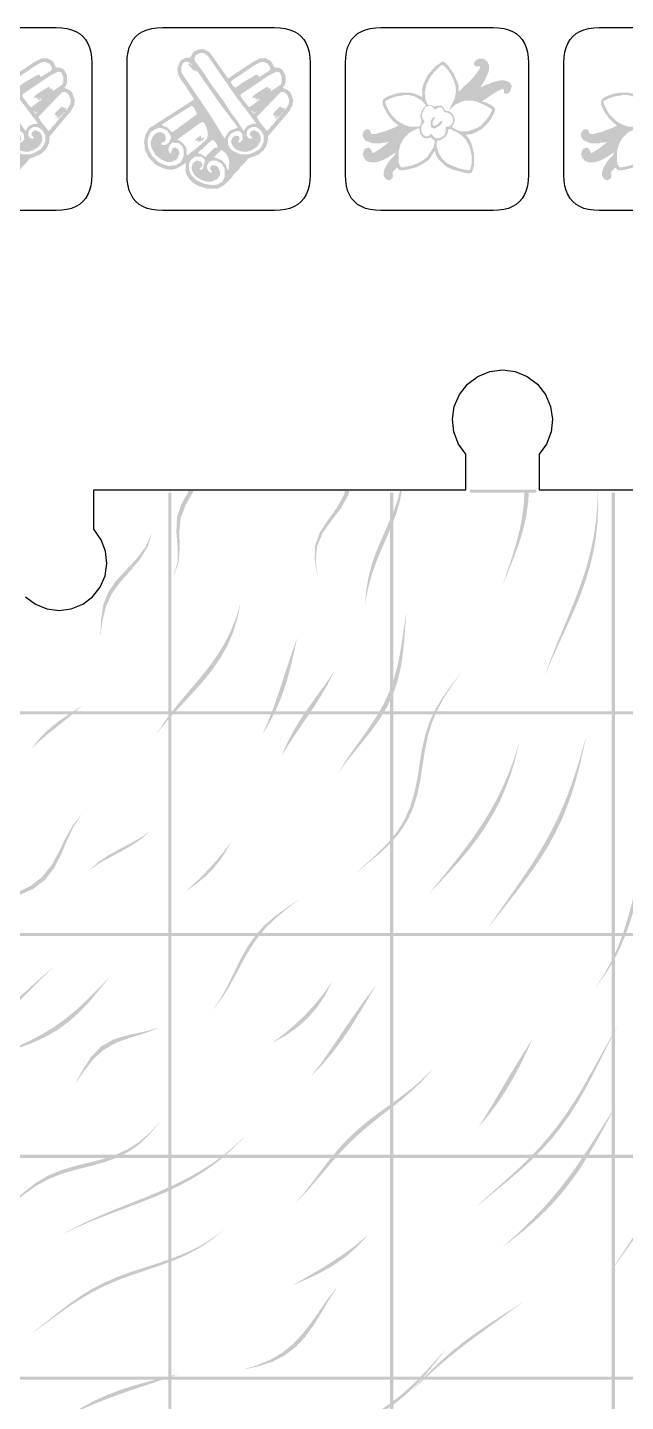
# Model space of a CAD drawing. Header units: millimetres. Extents: x 5 to 723, y 130 to 425.
# Drawn here: x 575.4 to 638.4, y 280.5 to 425.1 of the extents above; entities that cross this region are included whole.
import ezdxf

# ---------------------------------------------------------------- set-up
doc = ezdxf.new("R2010")
doc.units = ezdxf.units.MM
doc.layers.add('CUT', color=1, linetype='Continuous')
doc.layers.add('RASTER', color=7, linetype='Continuous')

msp = doc.modelspace()

# ---------------------------------------------------------------- hatches: boundary and pattern name
at = {"layer": 'RASTER'}
h = msp.add_hatch(color=7, dxfattribs=at)
h.paths.add_polyline_path([(570.388, 422.834), (570.937, 422.859), (571.536, 422.555), (573.504, 419.767), (576.08, 421.489), (576.843, 421.874), (577.499, 421.874), (577.933, 421.653), (578.097, 421.489), (578.376, 420.948), (578.893, 420.89), (579.246, 420.669), (579.549, 420.07), (579.549, 419.332), (579.41, 418.979), (579.246, 418.782), (579.82, 418.536), (580.066, 418.29), (580.369, 417.527), (580.287, 416.953), (579.902, 416.273), (577.72, 413.697), (577.663, 413.099), (577.499, 412.606), (577.277, 412.254), (576.703, 411.762), (575.588, 411.319), (575.227, 410.859), (574.767, 410.417), (574.653, 410.203), (574.029, 409.596), (573.915, 409.383), (573.012, 408.481), (572.414, 408.178), (571.265, 408.178), (570.445, 408.424), (569.764, 408.809), (569.436, 409.137), (569.133, 409.654), (569.051, 409.9), (569.026, 410.859), (568.149, 410.31), (567.575, 410.146), (566.918, 410.228), (565.992, 410.613), (565.746, 410.777), (565.089, 411.516), (564.704, 412.36), (564.704, 412.77), (564.622, 412.935), (564.786, 413.837), (565.171, 414.517), (569.928, 417.552), (568.993, 419.028), (568.534, 419.635), (568.231, 420.234), (568.149, 420.808), (568.419, 421.522), (568.616, 421.735), (569.051, 421.956), (569.518, 421.981), (569.846, 422.555)])
h.paths.add_polyline_path([(570.527, 422.448), (570.093, 422.227), (569.953, 421.956), (570.011, 421.604), (570.716, 420.669), (571.897, 418.897), (573.094, 417.306), (573.783, 416.191), (574.489, 415.256), (575.096, 414.304), (575.178, 414.271), (575.506, 414.763), (576.022, 414.985), (576.49, 415.01), (574.357, 417.831), (571.372, 422.145), (570.937, 422.448)], flags=0)
h.paths.add_polyline_path([(569.051, 421.546), (568.78, 421.407), (568.559, 420.972), (568.559, 420.48), (568.698, 420.209), (571.618, 415.912), (573.127, 413.451), (573.455, 414.025), (573.701, 414.271), (574.521, 414.599), (574.489, 414.681), (572.717, 417.011), (570.257, 420.537), (570.142, 420.505), (570.142, 420.62), (569.978, 420.423), (570.093, 420.702), (569.928, 420.587), (569.846, 420.62), (569.354, 421.194), (569.297, 421.3), (569.379, 421.382), (569.732, 421.161), (569.732, 421.243), (569.215, 421.546)], flags=0)
h.paths.add_polyline_path([(577.171, 421.546), (576.843, 421.464), (576.162, 421.079), (573.865, 419.52), (573.808, 419.332), (574.029, 418.979), (574.275, 418.782), (574.932, 419.274), (576.326, 420.095), (576.432, 420.152), (576.572, 420.095), (576.654, 420.209), (576.761, 419.906), (577.769, 420.537), (577.966, 420.751), (577.851, 421.079), (577.687, 421.325)], flags=0)
h.paths.add_polyline_path([(578.565, 420.48), (577.802, 420.095), (574.817, 418.077), (574.85, 417.831), (575.67, 416.765), (575.801, 416.765), (576.785, 417.503), (576.843, 417.609), (576.785, 417.667), (576.457, 417.388), (576.572, 417.667), (576.375, 417.552), (576.408, 417.749), (576.047, 417.716), (576.162, 417.962), (576.49, 418.208), (577.605, 418.897), (577.687, 418.864), (577.745, 418.676), (578.048, 418.733), (577.991, 418.512), (578.048, 418.454), (579.032, 419.11), (579.139, 419.332), (579.139, 419.988), (578.918, 420.423)], flags=0)
h.paths.add_polyline_path([(579.057, 418.348), (576.514, 415.723), (576.818, 415.206), (577.581, 414.247), (577.851, 414.468), (577.966, 414.681), (578.343, 415.042), (578.458, 415.256), (579.303, 416.215), (579.246, 416.273), (579.164, 416.109), (578.622, 415.584), (578.425, 415.584), (578.622, 415.863), (578.343, 415.748), (578.376, 415.945), (578.179, 415.912), (578.343, 416.191), (579, 416.847), (579.082, 416.65), (579.164, 416.765), (579.246, 416.65), (579.524, 416.683), (579.385, 416.461), (579.492, 416.437), (579.877, 417.035), (579.959, 417.445), (579.738, 418.044), (579.385, 418.348)], flags=0)
h.paths.add_polyline_path([(569.625, 416.871), (567.55, 415.584), (566.566, 414.928), (566.533, 414.846), (567.107, 414.599), (567.55, 414.14), (567.681, 414.14), (570.142, 415.945), (570.199, 416.133), (569.978, 416.568), (569.814, 416.814)], flags=0)
h.paths.add_polyline_path([(576.104, 416.379), (576.022, 416.297), (576.08, 416.191), (576.268, 416.051), (576.572, 416.322), (576.293, 416.158), (576.129, 416.24)], flags=0)
h.paths.add_polyline_path([(570.831, 415.206), (570.585, 415.092), (568.149, 413.345), (568.665, 413.041), (568.993, 412.631), (569.133, 412.278), (569.158, 411.647), (570.47, 412.664), (571.323, 413.451), (571.347, 414.083), (571.265, 414.493), (571.044, 415.01)], flags=0)
h.paths.add_polyline_path([(576.022, 414.657), (575.752, 414.517), (575.506, 414.271), (575.448, 413.755), (575.67, 413.484), (576.022, 413.427), (576.047, 413.533), (575.776, 413.837), (575.834, 414.107), (576.186, 414.329), (576.703, 414.107), (576.925, 413.673), (576.925, 413.263), (576.785, 412.91), (576.539, 412.582), (575.94, 412.196), (575.366, 412.032), (574.792, 412.114), (574.275, 412.336), (574.029, 412.582), (573.808, 413.099), (573.947, 413.533), (574.218, 413.755), (574.653, 413.697), (574.71, 413.345), (574.546, 413.099), (574.628, 413.017), (574.817, 413.074), (575.038, 413.345), (574.981, 413.943), (574.735, 414.189), (574.382, 414.247), (573.783, 413.943), (573.48, 413.427), (573.48, 412.852), (573.701, 412.418), (573.947, 412.172), (574.792, 411.786), (575.612, 411.786), (575.94, 411.868), (576.703, 412.254), (576.949, 412.5), (577.253, 413.099), (577.253, 413.755), (577.031, 414.189), (576.703, 414.517), (576.432, 414.657)], flags=0)
h.paths.add_polyline_path([(566.262, 414.575), (565.828, 414.435), (565.336, 414.107), (565.032, 413.345), (565.032, 412.688), (565.114, 412.36), (565.5, 411.598), (566.074, 411.024), (566.672, 410.72), (567.247, 410.556), (567.985, 410.638), (568.501, 410.941), (568.805, 411.54), (568.805, 412.278), (568.665, 412.631), (568.337, 412.959), (567.657, 413.017), (567.386, 412.795), (567.247, 412.524), (567.247, 412.114), (567.353, 411.893), (567.468, 411.893), (567.632, 412.385), (567.903, 412.524), (568.255, 412.303), (568.37, 411.926), (568.173, 411.352), (568.009, 411.188), (567.493, 410.966), (567.082, 410.966), (566.402, 411.27), (565.828, 411.762), (565.524, 412.278), (565.36, 412.77), (565.36, 413.099), (565.582, 413.697), (565.828, 413.943), (566.098, 414.083), (566.508, 414.083), (566.779, 413.943), (566.918, 413.673), (566.918, 413.345), (566.812, 413.123), (566.451, 412.992), (566.484, 412.828), (566.59, 412.77), (566.918, 412.77), (567.222, 412.959), (567.493, 413.509), (567.435, 413.779), (567.107, 414.271), (566.672, 414.493)], flags=0)
h.paths.add_polyline_path([(570.552, 413.73), (570.667, 413.73), (570.634, 413.615), (570.798, 413.451), (570.88, 413.566), (570.995, 413.566), (570.831, 413.205), (570.691, 413.263), (570.503, 413.123), (570.306, 413.123), (570.339, 413.32), (570.175, 413.205), (569.978, 413.205), (570.175, 413.451)], flags=0)
h.paths.add_polyline_path([(571.897, 413.32), (571.323, 412.877), (570.798, 412.336), (570.585, 412.221), (570.306, 411.893), (570.691, 411.786), (571.159, 411.483), (571.241, 411.647), (572.061, 412.467), (572.307, 412.5), (572.389, 412.385), (572.332, 412.77), (572.192, 413.041)], flags=0)
h.paths.add_polyline_path([(572.799, 412.254), (572.028, 411.483), (572.848, 411.155), (573.258, 410.663), (573.398, 410.228), (573.537, 410.089), (573.644, 411.048), (573.48, 411.54), (573.258, 411.893)], flags=0)
h.paths.add_polyline_path([(570.035, 411.54), (569.6, 411.237), (569.379, 410.802), (569.379, 410.146), (569.6, 409.629), (570.175, 409.055), (571.019, 408.67), (571.864, 408.53), (572.332, 408.588), (572.766, 408.809), (572.93, 408.973), (573.152, 409.408), (573.152, 410.228), (572.93, 410.663), (572.684, 410.909), (572.25, 411.13), (571.839, 411.13), (571.454, 410.941), (571.265, 410.556), (571.265, 410.31), (571.487, 409.957), (571.733, 409.842), (571.815, 409.957), (571.593, 410.228), (571.651, 410.499), (571.839, 410.638), (572.274, 410.581), (572.438, 410.417), (572.66, 409.9), (572.66, 409.654), (572.389, 409.186), (571.757, 408.916), (571.183, 408.916), (570.585, 409.137), (570.093, 409.465), (569.928, 409.629), (569.707, 410.064), (569.65, 410.367), (569.764, 410.827), (570.199, 411.13), (570.634, 410.991), (570.773, 410.802), (570.773, 410.556), (570.47, 410.253), (570.691, 410.146), (570.798, 410.203), (570.937, 410.474), (570.937, 410.72), (571.077, 411.106), (570.962, 411.319), (570.691, 411.54)], flags=0)
h = msp.add_hatch(color=7, dxfattribs=at)
h.paths.add_polyline_path([(593.388, 422.834), (593.937, 422.859), (594.536, 422.555), (596.504, 419.767), (599.08, 421.489), (599.843, 421.874), (600.499, 421.874), (600.933, 421.653), (601.097, 421.489), (601.376, 420.948), (601.893, 420.89), (602.246, 420.669), (602.549, 420.07), (602.549, 419.332), (602.41, 418.979), (602.246, 418.782), (602.82, 418.536), (603.066, 418.29), (603.369, 417.527), (603.287, 416.953), (602.902, 416.273), (600.72, 413.697), (600.663, 413.099), (600.499, 412.606), (600.277, 412.254), (599.703, 411.762), (598.588, 411.319), (598.227, 410.859), (597.767, 410.417), (597.653, 410.203), (597.029, 409.596), (596.915, 409.383), (596.012, 408.481), (595.414, 408.178), (594.265, 408.178), (593.445, 408.424), (592.764, 408.809), (592.436, 409.137), (592.133, 409.654), (592.051, 409.9), (592.026, 410.859), (591.149, 410.31), (590.575, 410.146), (589.918, 410.228), (588.992, 410.613), (588.746, 410.777), (588.089, 411.516), (587.704, 412.36), (587.704, 412.77), (587.622, 412.935), (587.786, 413.837), (588.171, 414.517), (592.928, 417.552), (591.993, 419.028), (591.534, 419.635), (591.231, 420.234), (591.149, 420.808), (591.419, 421.522), (591.616, 421.735), (592.051, 421.956), (592.518, 421.981), (592.846, 422.555)])
h.paths.add_polyline_path([(593.527, 422.448), (593.093, 422.227), (592.953, 421.956), (593.011, 421.604), (593.716, 420.669), (594.897, 418.897), (596.094, 417.306), (596.783, 416.191), (597.489, 415.256), (598.096, 414.304), (598.178, 414.271), (598.506, 414.763), (599.022, 414.985), (599.49, 415.01), (597.357, 417.831), (594.372, 422.145), (593.937, 422.448)], flags=0)
h.paths.add_polyline_path([(592.051, 421.546), (591.78, 421.407), (591.559, 420.972), (591.559, 420.48), (591.698, 420.209), (594.618, 415.912), (596.127, 413.451), (596.455, 414.025), (596.701, 414.271), (597.521, 414.599), (597.489, 414.681), (595.717, 417.011), (593.257, 420.537), (593.142, 420.505), (593.142, 420.62), (592.978, 420.423), (593.093, 420.702), (592.928, 420.587), (592.846, 420.62), (592.354, 421.194), (592.297, 421.3), (592.379, 421.382), (592.732, 421.161), (592.732, 421.243), (592.215, 421.546)], flags=0)
h.paths.add_polyline_path([(600.171, 421.546), (599.843, 421.464), (599.162, 421.079), (596.865, 419.52), (596.808, 419.332), (597.029, 418.979), (597.275, 418.782), (597.932, 419.274), (599.326, 420.095), (599.432, 420.152), (599.572, 420.095), (599.654, 420.209), (599.761, 419.906), (600.769, 420.537), (600.966, 420.751), (600.851, 421.079), (600.687, 421.325)], flags=0)
h.paths.add_polyline_path([(601.565, 420.48), (600.802, 420.095), (597.817, 418.077), (597.85, 417.831), (598.67, 416.765), (598.801, 416.765), (599.785, 417.503), (599.843, 417.609), (599.785, 417.667), (599.457, 417.388), (599.572, 417.667), (599.375, 417.552), (599.408, 417.749), (599.047, 417.716), (599.162, 417.962), (599.49, 418.208), (600.605, 418.897), (600.687, 418.864), (600.745, 418.676), (601.048, 418.733), (600.991, 418.512), (601.048, 418.454), (602.032, 419.11), (602.139, 419.332), (602.139, 419.988), (601.918, 420.423)], flags=0)
h.paths.add_polyline_path([(602.057, 418.348), (599.514, 415.723), (599.818, 415.206), (600.581, 414.247), (600.851, 414.468), (600.966, 414.681), (601.343, 415.042), (601.458, 415.256), (602.303, 416.215), (602.246, 416.273), (602.164, 416.109), (601.622, 415.584), (601.425, 415.584), (601.622, 415.863), (601.343, 415.748), (601.376, 415.945), (601.179, 415.912), (601.343, 416.191), (602, 416.847), (602.082, 416.65), (602.164, 416.765), (602.246, 416.65), (602.524, 416.683), (602.385, 416.461), (602.492, 416.437), (602.877, 417.035), (602.959, 417.445), (602.738, 418.044), (602.385, 418.348)], flags=0)
h.paths.add_polyline_path([(592.625, 416.871), (590.55, 415.584), (589.566, 414.928), (589.533, 414.846), (590.107, 414.599), (590.55, 414.14), (590.681, 414.14), (593.142, 415.945), (593.199, 416.133), (592.978, 416.568), (592.814, 416.814)], flags=0)
h.paths.add_polyline_path([(599.104, 416.379), (599.022, 416.297), (599.08, 416.191), (599.268, 416.051), (599.572, 416.322), (599.293, 416.158), (599.129, 416.24)], flags=0)
h.paths.add_polyline_path([(593.831, 415.206), (593.585, 415.092), (591.149, 413.345), (591.665, 413.041), (591.993, 412.631), (592.133, 412.278), (592.158, 411.647), (593.47, 412.664), (594.323, 413.451), (594.347, 414.083), (594.265, 414.493), (594.044, 415.01)], flags=0)
h.paths.add_polyline_path([(599.022, 414.657), (598.752, 414.517), (598.506, 414.271), (598.448, 413.755), (598.67, 413.484), (599.022, 413.427), (599.047, 413.533), (598.776, 413.837), (598.834, 414.107), (599.186, 414.329), (599.703, 414.107), (599.925, 413.673), (599.925, 413.263), (599.785, 412.91), (599.539, 412.582), (598.94, 412.196), (598.366, 412.032), (597.792, 412.114), (597.275, 412.336), (597.029, 412.582), (596.808, 413.099), (596.947, 413.533), (597.218, 413.755), (597.653, 413.697), (597.71, 413.345), (597.546, 413.099), (597.628, 413.017), (597.817, 413.074), (598.038, 413.345), (597.981, 413.943), (597.735, 414.189), (597.382, 414.247), (596.783, 413.943), (596.48, 413.427), (596.48, 412.852), (596.701, 412.418), (596.947, 412.172), (597.792, 411.786), (598.612, 411.786), (598.94, 411.868), (599.703, 412.254), (599.949, 412.5), (600.253, 413.099), (600.253, 413.755), (600.031, 414.189), (599.703, 414.517), (599.432, 414.657)], flags=0)
h.paths.add_polyline_path([(589.262, 414.575), (588.828, 414.435), (588.336, 414.107), (588.032, 413.345), (588.032, 412.688), (588.114, 412.36), (588.5, 411.598), (589.074, 411.024), (589.672, 410.72), (590.247, 410.556), (590.985, 410.638), (591.501, 410.941), (591.805, 411.54), (591.805, 412.278), (591.665, 412.631), (591.337, 412.959), (590.657, 413.017), (590.386, 412.795), (590.247, 412.524), (590.247, 412.114), (590.353, 411.893), (590.468, 411.893), (590.632, 412.385), (590.903, 412.524), (591.255, 412.303), (591.37, 411.926), (591.173, 411.352), (591.009, 411.188), (590.493, 410.966), (590.082, 410.966), (589.402, 411.27), (588.828, 411.762), (588.524, 412.278), (588.36, 412.77), (588.36, 413.099), (588.582, 413.697), (588.828, 413.943), (589.098, 414.083), (589.508, 414.083), (589.779, 413.943), (589.918, 413.673), (589.918, 413.345), (589.812, 413.123), (589.451, 412.992), (589.484, 412.828), (589.59, 412.77), (589.918, 412.77), (590.222, 412.959), (590.493, 413.509), (590.435, 413.779), (590.107, 414.271), (589.672, 414.493)], flags=0)
h.paths.add_polyline_path([(593.552, 413.73), (593.667, 413.73), (593.634, 413.615), (593.798, 413.451), (593.88, 413.566), (593.995, 413.566), (593.831, 413.205), (593.691, 413.263), (593.503, 413.123), (593.306, 413.123), (593.339, 413.32), (593.175, 413.205), (592.978, 413.205), (593.175, 413.451)], flags=0)
h.paths.add_polyline_path([(594.897, 413.32), (594.323, 412.877), (593.798, 412.336), (593.585, 412.221), (593.306, 411.893), (593.691, 411.786), (594.159, 411.483), (594.241, 411.647), (595.061, 412.467), (595.307, 412.5), (595.389, 412.385), (595.332, 412.77), (595.192, 413.041)], flags=0)
h.paths.add_polyline_path([(595.799, 412.254), (595.028, 411.483), (595.848, 411.155), (596.258, 410.663), (596.398, 410.228), (596.537, 410.089), (596.644, 411.048), (596.48, 411.54), (596.258, 411.893)], flags=0)
h.paths.add_polyline_path([(593.035, 411.54), (592.6, 411.237), (592.379, 410.802), (592.379, 410.146), (592.6, 409.629), (593.175, 409.055), (594.019, 408.67), (594.864, 408.53), (595.332, 408.588), (595.766, 408.809), (595.93, 408.973), (596.152, 409.408), (596.152, 410.228), (595.93, 410.663), (595.684, 410.909), (595.25, 411.13), (594.839, 411.13), (594.454, 410.941), (594.265, 410.556), (594.265, 410.31), (594.487, 409.957), (594.733, 409.842), (594.815, 409.957), (594.593, 410.228), (594.651, 410.499), (594.839, 410.638), (595.274, 410.581), (595.438, 410.417), (595.66, 409.9), (595.66, 409.654), (595.389, 409.186), (594.757, 408.916), (594.183, 408.916), (593.585, 409.137), (593.093, 409.465), (592.928, 409.629), (592.707, 410.064), (592.65, 410.367), (592.764, 410.827), (593.199, 411.13), (593.634, 410.991), (593.773, 410.802), (593.773, 410.556), (593.47, 410.253), (593.691, 410.146), (593.798, 410.203), (593.937, 410.474), (593.937, 410.72), (594.077, 411.106), (593.962, 411.319), (593.691, 411.54)], flags=0)
h = msp.add_hatch(color=7, dxfattribs=at)
h.paths.add_polyline_path([(622.944, 421.851), (623.315, 421.87), (623.53, 421.76), (623.791, 421.564), (623.966, 421.219), (623.966, 420.633), (623.901, 420.373), (623.53, 419.572), (623.074, 418.829), (624.422, 419.396), (625.269, 419.591), (625.79, 419.526), (626.135, 419.35), (626.265, 419.22), (626.376, 418.94), (626.226, 418.439), (626.005, 418.204), (625.92, 418.159), (625.575, 418.204), (625.529, 418.615), (625.399, 418.68), (624.533, 418.243), (623.27, 417.358), (623.335, 417.267), (623.445, 417.312), (623.641, 417.247), (624.246, 416.941), (624.572, 416.681), (624.618, 416.401), (624.487, 416.075), (624.246, 415.6), (623.921, 415.144), (623.27, 414.493), (622.664, 414.122), (622.143, 413.926), (621.622, 413.861), (621.557, 413.796), (621.837, 413.49), (622.143, 412.884), (622.404, 411.842), (622.404, 410.605), (622.163, 409.869), (621.948, 409.759), (621.427, 409.824), (620.059, 410.214), (619.454, 410.521), (618.672, 411.237), (618.431, 411.647), (618.256, 412.148), (617.67, 411.237), (617.018, 410.781), (616.283, 410.41), (614.98, 410.084), (614.59, 410.084), (614.283, 410.39), (613.984, 410.104), (613.808, 409.824), (613.873, 409.563), (613.828, 409.283), (613.483, 409.042), (613.137, 409.153), (612.896, 409.498), (612.896, 409.954), (613.027, 410.345), (613.463, 411.081), (614.023, 411.693), (614.179, 411.953), (614.049, 411.927), (613.307, 411.432), (612.701, 411.126), (612.05, 410.931), (611.464, 410.931), (611.054, 411.107), (610.793, 411.432), (610.683, 411.777), (610.793, 412.188), (610.897, 412.344), (611.073, 412.428), (611.269, 412.494), (611.483, 412.383), (611.705, 411.953), (611.79, 411.908), (612.59, 412.409), (613.463, 413.099), (613.092, 413.015), (612.766, 413.015), (612.636, 412.949), (611.659, 412.949), (610.923, 413.255), (610.683, 413.666), (610.683, 413.991), (610.793, 414.206), (610.989, 414.402), (611.203, 414.447), (611.418, 414.336), (611.575, 413.972), (611.659, 413.926), (611.985, 413.926), (612.962, 414.187), (614.134, 414.642), (614.459, 414.838), (614.114, 415.079), (613.593, 415.6), (613.268, 416.055), (613.027, 416.466), (612.766, 417.117), (612.812, 417.527), (613.137, 417.788), (613.548, 417.963), (614.134, 418.159), (614.785, 418.289), (615.697, 418.289), (616.348, 418.094), (616.979, 417.788), (616.934, 418.68), (617.129, 419.331), (617.435, 419.936), (617.696, 420.327), (618.412, 421.109), (619.083, 421.545), (619.363, 421.434), (619.623, 421.174), (620.274, 420.262), (620.711, 419.266), (620.776, 419.005), (620.776, 418.484), (620.841, 418.419), (622.358, 419.897), (622.879, 420.614), (623.055, 420.959), (623.035, 421.069), (622.925, 421.089), (622.794, 421.024), (622.514, 421.069), (622.404, 421.219), (622.404, 421.415), (622.579, 421.695)])
h.paths.add_polyline_path([(619.083, 421.219), (618.868, 421.109), (618.151, 420.392), (617.761, 419.871), (617.39, 419.136), (617.194, 418.159), (617.259, 418.029), (617.259, 417.638), (617.5, 417.032), (617.976, 416.922), (618.236, 416.791), (618.562, 416.922), (618.952, 416.922), (619.167, 416.746), (619.324, 416.446), (619.538, 416.335), (619.734, 416.335), (620.014, 416.16), (620.209, 415.899), (620.385, 415.489), (620.32, 415.098), (620.059, 414.642), (620.645, 414.317), (621.036, 414.187), (621.687, 414.187), (622.749, 414.558), (623.139, 414.818), (623.856, 415.6), (624.292, 416.401), (624.246, 416.55), (623.725, 416.876), (622.729, 417.312), (622.208, 417.442), (621.492, 417.442), (621.036, 417.312), (620.431, 417.006), (619.753, 416.42), (620.385, 417.703), (620.496, 418.439), (620.45, 419.005), (620.19, 419.787), (619.884, 420.327), (619.558, 420.783)], flags=0)
h.paths.add_polyline_path([(614.98, 418.029), (614.85, 417.963), (614.264, 417.898), (613.678, 417.703), (613.072, 417.397), (613.027, 417.247), (613.092, 417.052), (613.463, 416.316), (613.723, 415.925), (614.31, 415.339), (614.57, 415.144), (615.176, 414.838), (615.631, 414.708), (616.608, 414.708), (616.693, 414.753), (616.869, 415.163), (616.869, 415.359), (616.738, 415.749), (616.804, 416.14), (616.979, 416.55), (617.279, 416.837), (617.324, 416.922), (617.279, 417.006), (616.888, 417.462), (616.087, 417.898), (615.566, 418.029)], flags=0)
h.paths.add_polyline_path([(617.715, 416.922), (617.305, 416.746), (617.175, 416.615), (616.934, 416.075), (616.934, 415.684), (617.194, 415.228), (616.869, 414.773), (616.869, 414.187), (617.044, 413.842), (617.324, 413.666), (617.52, 413.666), (617.911, 413.926), (618.217, 413.581), (618.431, 413.47), (618.692, 413.47), (618.972, 413.581), (619.232, 413.776), (619.408, 414.122), (619.428, 414.688), (619.734, 414.708), (619.975, 414.857), (620.19, 415.228), (620.19, 415.554), (619.949, 415.964), (619.538, 416.205), (619.232, 416.225), (619.213, 416.401), (619.037, 416.681), (618.627, 416.726), (618.321, 416.485), (617.995, 416.811)], flags=0)
h.paths.add_polyline_path([(618.06, 415.665), (618.236, 415.684), (618.301, 415.619), (618.041, 415.228), (618.041, 414.903), (618.171, 414.773), (618.516, 414.883), (618.868, 415.248), (619.017, 415.294), (619.083, 415.228), (618.972, 415.014), (618.777, 414.818), (618.301, 414.512), (618.106, 414.512), (617.93, 414.597), (617.845, 414.773), (617.845, 415.294)], flags=0)
h.paths.add_polyline_path([(616.478, 414.512), (615.612, 414.076), (615.026, 413.49), (614.655, 412.819), (614.459, 412.038), (614.459, 411.061), (614.524, 410.735), (614.72, 410.41), (614.98, 410.41), (615.827, 410.605), (616.543, 410.866), (617.084, 411.172), (617.539, 411.562), (618.106, 412.494), (618.236, 412.884), (618.256, 413.229), (618.021, 413.386), (617.845, 413.601), (617.585, 413.47), (617.259, 413.47), (617.044, 413.581), (616.738, 413.926), (616.654, 414.493)], flags=0)
h.paths.add_polyline_path([(619.799, 414.447), (619.714, 414.402), (619.604, 413.991), (619.363, 413.581), (618.822, 413.275), (618.542, 413.229), (618.497, 413.145), (618.451, 412.93), (618.497, 412.494), (618.692, 411.908), (618.998, 411.367), (619.389, 410.976), (619.779, 410.716), (620.906, 410.28), (621.883, 410.084), (622.013, 410.214), (622.143, 410.735), (622.143, 411.712), (621.948, 412.559), (621.511, 413.36), (621.121, 413.75), (620.665, 414.076), (619.929, 414.447)], flags=0)
h = msp.add_hatch(color=7, dxfattribs=at)
h.paths.add_polyline_path([(645.944, 421.851), (646.315, 421.87), (646.53, 421.76), (646.791, 421.564), (646.966, 421.219), (646.966, 420.633), (646.901, 420.373), (646.53, 419.572), (646.074, 418.829), (647.422, 419.396), (648.269, 419.591), (648.79, 419.526), (649.135, 419.35), (649.265, 419.22), (649.376, 418.94), (649.226, 418.439), (649.005, 418.204), (648.92, 418.159), (648.575, 418.204), (648.529, 418.615), (648.399, 418.68), (647.533, 418.243), (646.27, 417.358), (646.335, 417.267), (646.445, 417.312), (646.641, 417.247), (647.246, 416.941), (647.572, 416.681), (647.618, 416.401), (647.487, 416.075), (647.246, 415.6), (646.921, 415.144), (646.27, 414.493), (645.664, 414.122), (645.143, 413.926), (644.622, 413.861), (644.557, 413.796), (644.837, 413.49), (645.143, 412.884), (645.404, 411.842), (645.404, 410.605), (645.163, 409.869), (644.948, 409.759), (644.427, 409.824), (643.059, 410.214), (642.454, 410.521), (641.672, 411.237), (641.431, 411.647), (641.256, 412.148), (640.67, 411.237), (640.018, 410.781), (639.283, 410.41), (637.98, 410.084), (637.59, 410.084), (637.283, 410.39), (636.984, 410.104), (636.808, 409.824), (636.873, 409.563), (636.828, 409.283), (636.483, 409.042), (636.137, 409.153), (635.896, 409.498), (635.896, 409.954), (636.027, 410.345), (636.463, 411.081), (637.023, 411.693), (637.179, 411.953), (637.049, 411.927), (636.307, 411.432), (635.701, 411.126), (635.05, 410.931), (634.464, 410.931), (634.054, 411.107), (633.793, 411.432), (633.683, 411.777), (633.793, 412.188), (633.897, 412.344), (634.073, 412.428), (634.269, 412.494), (634.483, 412.383), (634.705, 411.953), (634.79, 411.908), (635.59, 412.409), (636.463, 413.099), (636.092, 413.015), (635.766, 413.015), (635.636, 412.949), (634.659, 412.949), (633.923, 413.255), (633.683, 413.666), (633.683, 413.991), (633.793, 414.206), (633.989, 414.402), (634.203, 414.447), (634.418, 414.336), (634.575, 413.972), (634.659, 413.926), (634.985, 413.926), (635.962, 414.187), (637.134, 414.642), (637.459, 414.838), (637.114, 415.079), (636.593, 415.6), (636.268, 416.055), (636.027, 416.466), (635.766, 417.117), (635.812, 417.527), (636.137, 417.788), (636.548, 417.963), (637.134, 418.159), (637.785, 418.289), (638.697, 418.289), (639.348, 418.094), (639.979, 417.788), (639.934, 418.68), (640.129, 419.331), (640.435, 419.936), (640.696, 420.327), (641.412, 421.109), (642.083, 421.545), (642.363, 421.434), (642.623, 421.174), (643.274, 420.262), (643.711, 419.266), (643.776, 419.005), (643.776, 418.484), (643.841, 418.419), (645.358, 419.897), (645.879, 420.614), (646.055, 420.959), (646.035, 421.069), (645.925, 421.089), (645.794, 421.024), (645.514, 421.069), (645.404, 421.219), (645.404, 421.415), (645.579, 421.695)])
h.paths.add_polyline_path([(642.083, 421.219), (641.868, 421.109), (641.151, 420.392), (640.761, 419.871), (640.39, 419.136), (640.194, 418.159), (640.259, 418.029), (640.259, 417.638), (640.5, 417.032), (640.976, 416.922), (641.236, 416.791), (641.562, 416.922), (641.952, 416.922), (642.167, 416.746), (642.324, 416.446), (642.538, 416.335), (642.734, 416.335), (643.014, 416.16), (643.209, 415.899), (643.385, 415.489), (643.32, 415.098), (643.059, 414.642), (643.645, 414.317), (644.036, 414.187), (644.687, 414.187), (645.749, 414.558), (646.139, 414.818), (646.856, 415.6), (647.292, 416.401), (647.246, 416.55), (646.725, 416.876), (645.729, 417.312), (645.208, 417.442), (644.492, 417.442), (644.036, 417.312), (643.431, 417.006), (642.753, 416.42), (643.385, 417.703), (643.496, 418.439), (643.45, 419.005), (643.19, 419.787), (642.884, 420.327), (642.558, 420.783)], flags=0)
h.paths.add_polyline_path([(637.98, 418.029), (637.85, 417.963), (637.264, 417.898), (636.678, 417.703), (636.072, 417.397), (636.027, 417.247), (636.092, 417.052), (636.463, 416.316), (636.723, 415.925), (637.31, 415.339), (637.57, 415.144), (638.176, 414.838), (638.631, 414.708), (639.608, 414.708), (639.693, 414.753), (639.869, 415.163), (639.869, 415.359), (639.738, 415.749), (639.804, 416.14), (639.979, 416.55), (640.279, 416.837), (640.324, 416.922), (640.279, 417.006), (639.888, 417.462), (639.087, 417.898), (638.566, 418.029)], flags=0)
h.paths.add_polyline_path([(640.715, 416.922), (640.305, 416.746), (640.175, 416.615), (639.934, 416.075), (639.934, 415.684), (640.194, 415.228), (639.869, 414.773), (639.869, 414.187), (640.044, 413.842), (640.324, 413.666), (640.52, 413.666), (640.911, 413.926), (641.217, 413.581), (641.431, 413.47), (641.692, 413.47), (641.972, 413.581), (642.232, 413.776), (642.408, 414.122), (642.428, 414.688), (642.734, 414.708), (642.975, 414.857), (643.19, 415.228), (643.19, 415.554), (642.949, 415.964), (642.538, 416.205), (642.232, 416.225), (642.213, 416.401), (642.037, 416.681), (641.627, 416.726), (641.321, 416.485), (640.995, 416.811)], flags=0)
h.paths.add_polyline_path([(641.06, 415.665), (641.236, 415.684), (641.301, 415.619), (641.041, 415.228), (641.041, 414.903), (641.171, 414.773), (641.516, 414.883), (641.868, 415.248), (642.017, 415.294), (642.083, 415.228), (641.972, 415.014), (641.777, 414.818), (641.301, 414.512), (641.106, 414.512), (640.93, 414.597), (640.845, 414.773), (640.845, 415.294)], flags=0)
h.paths.add_polyline_path([(639.478, 414.512), (638.612, 414.076), (638.026, 413.49), (637.655, 412.819), (637.459, 412.038), (637.459, 411.061), (637.524, 410.735), (637.72, 410.41), (637.98, 410.41), (638.827, 410.605), (639.543, 410.866), (640.084, 411.172), (640.539, 411.562), (641.106, 412.494), (641.236, 412.884), (641.256, 413.229), (641.021, 413.386), (640.845, 413.601), (640.585, 413.47), (640.259, 413.47), (640.044, 413.581), (639.738, 413.926), (639.654, 414.493)], flags=0)
h.paths.add_polyline_path([(642.799, 414.447), (642.714, 414.402), (642.604, 413.991), (642.363, 413.581), (641.822, 413.275), (641.542, 413.229), (641.497, 413.145), (641.451, 412.93), (641.497, 412.494), (641.692, 411.908), (641.998, 411.367), (642.389, 410.976), (642.779, 410.716), (643.906, 410.28), (644.883, 410.084), (645.013, 410.214), (645.143, 410.735), (645.143, 411.712), (644.948, 412.559), (644.511, 413.36), (644.121, 413.75), (643.665, 414.076), (642.929, 414.447)], flags=0)
for points in [[(592.876, 376.325), (592.858, 376.291), (592.05, 374.905), (591.512, 373.479), (591.362, 371.957), (591.409, 370.363), (591.299, 368.795), (590.761, 367.357), (590.743, 367.363), (591.175, 368.835), (591.184, 370.43), (591.046, 372.042), (591.122, 373.574), (591.607, 375.002), (592.354, 376.325)], [(609.259, 376.325), (609.174, 375.92), (608.393, 374.53), (607.378, 373.206), (606.449, 371.894), (605.871, 370.523), (605.735, 369.048), (605.922, 367.475), (605.904, 367.48), (605.621, 369.078), (605.665, 370.572), (606.16, 371.956), (607.019, 373.277), (607.981, 374.603), (608.727, 375.99), (608.795, 376.325)], [(614.787, 376.325), (614.612, 375.318), (614.214, 373.932), (613.7, 372.575), (613.122, 371.239), (612.539, 369.915), (612.003, 368.589), (611.552, 367.249), (611.2, 365.884), (610.938, 364.491), (610.92, 364.497), (611.056, 365.924), (611.293, 367.316), (611.651, 368.674), (612.127, 370.007), (612.688, 371.329), (613.285, 372.653), (613.858, 373.993), (614.348, 375.358), (614.598, 376.325)], [(621.968, 376.488), (628.973, 376.488), (628.973, 376.162), (621.968, 376.162)], [(628.18, 376.325), (628.105, 375.132), (627.89, 373.649), (627.553, 372.186), (627.111, 370.745), (626.592, 369.325), (626.037, 367.92), (625.486, 366.522), (625.468, 366.527), (625.931, 367.943), (626.401, 369.363), (626.841, 370.794), (627.214, 372.242), (627.493, 373.708), (627.665, 375.191), (627.717, 376.325)], [(635.459, 376.24), (635.479, 374.682), (635.416, 373.129), (635.259, 371.586), (635.003, 370.058), (634.65, 368.548), (634.206, 367.059), (633.684, 365.591), (633.1, 364.143), (632.473, 362.714), (631.824, 361.298), (631.173, 359.891), (630.538, 358.487), (629.935, 357.079), (629.917, 357.085), (630.443, 358.516), (631.004, 359.939), (631.59, 361.361), (632.186, 362.786), (632.775, 364.22), (633.338, 365.667), (633.859, 367.13), (634.321, 368.611), (634.711, 370.109), (635.019, 371.624), (635.242, 373.154), (635.38, 374.694), (635.44, 376.242)], [(590.212, 376.162), (590.538, 376.162), (590.538, 353.138), (590.212, 353.138)], [(613.562, 376.162), (613.888, 376.162), (613.888, 353.138), (613.562, 353.138)], [(636.912, 376.162), (637.238, 376.162), (637.238, 353.138), (636.912, 353.138)], [(588.46, 371.88), (588.013, 370.438), (587.203, 369.119), (586.173, 367.9), (585.125, 366.718), (584.245, 365.494), (583.636, 364.164), (583.284, 362.706), (583.066, 361.158), (583.05, 361.167), (583.12, 362.787), (583.344, 364.298), (583.865, 365.658), (584.71, 366.885), (585.784, 368.044), (586.898, 369.223), (587.838, 370.492), (588.442, 371.886)], [(597.78, 364.37), (597.481, 362.904), (597.043, 361.482), (596.461, 360.118), (595.74, 358.816), (594.897, 357.579), (593.959, 356.401), (592.959, 355.27), (591.936, 354.17), (590.922, 353.081), (589.948, 351.983), (589.035, 350.857), (589.019, 350.868), (589.82, 352.062), (590.689, 353.219), (591.613, 354.352), (592.569, 355.479), (593.531, 356.619), (594.465, 357.788), (595.338, 359), (596.121, 360.265), (596.793, 361.585), (597.34, 362.958), (597.763, 364.376)], [(615.272, 363.396), (615.153, 361.968), (615.043, 360.527), (614.897, 359.086), (614.674, 357.663), (614.338, 356.273), (613.87, 354.93), (613.263, 353.643), (612.532, 352.413), (611.701, 351.236), (610.809, 350.097), (609.897, 348.979), (609.006, 347.862), (608.169, 346.725), (608.153, 346.734), (608.894, 347.92), (609.694, 349.081), (610.525, 350.233), (611.35, 351.398), (612.132, 352.59), (612.838, 353.823), (613.441, 355.103), (613.931, 356.43), (614.311, 357.796), (614.6, 359.19), (614.828, 360.598), (615.033, 362.006), (615.254, 363.401)], [(603.756, 360.771), (603.428, 359.286), (603.082, 357.799), (602.683, 356.324), (602.205, 354.876), (601.631, 353.467), (600.953, 352.108), (600.179, 350.8), (600.163, 350.809), (600.776, 352.2), (601.321, 353.621), (601.82, 355.058), (602.294, 356.498), (602.764, 357.934), (603.242, 359.361), (603.738, 360.778)], [(607.647, 357.279), (606.972, 355.945), (606.22, 354.65), (605.41, 353.388), (604.568, 352.15), (603.725, 350.921), (602.906, 349.687), (602.133, 348.432), (602.117, 348.442), (602.717, 349.789), (603.395, 351.092), (604.158, 352.353), (604.996, 353.583), (605.881, 354.802), (606.775, 356.029), (607.63, 357.286)], [(621.009, 357.149), (620.117, 355.884), (619.277, 354.613), (618.55, 353.307), (617.97, 351.946), (617.542, 350.52), (617.236, 349.03), (616.999, 347.496), (616.76, 345.948), (616.444, 344.422), (615.989, 342.955), (615.353, 341.579), (614.521, 340.312), (613.511, 339.155), (612.368, 338.09), (611.156, 337.085), (609.946, 336.097), (609.931, 336.108), (611.084, 337.132), (612.241, 338.169), (613.332, 339.262), (614.295, 340.443), (615.088, 341.727), (615.694, 343.113), (616.129, 344.584), (616.436, 346.108), (616.679, 347.649), (616.931, 349.17), (617.264, 350.641), (617.73, 352.047), (618.356, 353.385), (619.137, 354.666), (620.037, 355.913), (620.992, 357.155)], [(566.862, 353.138), (590.538, 353.138), (590.538, 352.812), (566.862, 352.812)], [(581.049, 353.646), (580.181, 352.895), (579.297, 352.169), (578.409, 351.46), (577.53, 350.754), (576.681, 350.035), (575.881, 349.282), (575.867, 349.295), (576.539, 350.156), (577.29, 350.95), (578.13, 351.679), (579.05, 352.356), (580.03, 353.005), (581.033, 353.656)], [(590.212, 353.138), (613.888, 353.138), (613.888, 352.812), (590.212, 352.812)], [(613.562, 353.138), (637.238, 353.138), (637.238, 352.812), (613.562, 352.812)], [(636.912, 353.138), (660.588, 353.138), (660.588, 352.812), (636.912, 352.812)], [(590.212, 352.812), (590.538, 352.812), (590.538, 329.788), (590.212, 329.788)], [(613.562, 352.812), (613.888, 352.812), (613.888, 329.788), (613.562, 329.788)], [(636.912, 352.812), (637.238, 352.812), (637.238, 329.788), (636.912, 329.788)], [(634.18, 350.326), (633.864, 348.851), (633.521, 347.381), (633.136, 345.921), (632.696, 344.479), (632.19, 343.061), (631.613, 341.673), (630.962, 340.319), (630.239, 339), (629.45, 337.717), (628.606, 336.467), (627.719, 335.246), (626.804, 334.046), (625.875, 332.862), (624.945, 331.684), (624.028, 330.504), (624.012, 330.514), (624.85, 331.742), (625.701, 332.963), (626.559, 334.186), (627.412, 335.415), (628.248, 336.658), (629.055, 337.921), (629.823, 339.207), (630.543, 340.52), (631.21, 341.86), (631.819, 343.227), (632.373, 344.618), (632.876, 346.029), (633.335, 347.455), (633.759, 348.892), (634.162, 350.332)], [(627.111, 349.635), (626.751, 348.126), (626.314, 346.642), (625.792, 345.191), (625.178, 343.779), (624.473, 342.41), (623.679, 341.088), (622.805, 339.812), (621.861, 338.58), (620.863, 337.387), (619.826, 336.227), (618.767, 335.09), (617.705, 333.967), (617.689, 333.977), (618.658, 335.157), (619.628, 336.343), (620.588, 337.544), (621.525, 338.765), (622.429, 340.012), (623.287, 341.289), (624.091, 342.599), (624.831, 343.943), (625.504, 345.322), (626.104, 346.734), (626.633, 348.175), (627.094, 349.642)], [(644.721, 346.904), (643.942, 345.559), (643.203, 344.204), (642.523, 342.831), (641.912, 341.431), (641.373, 340.001), (640.899, 338.538), (640.477, 337.047), (640.085, 335.533), (639.701, 334.007), (639.295, 332.481), (638.843, 330.972), (638.319, 329.492), (637.706, 328.056), (636.989, 326.674), (636.165, 325.356), (635.236, 324.102), (635.22, 324.112), (636.083, 325.405), (636.843, 326.76), (637.5, 328.172), (638.06, 329.634), (638.539, 331.134), (638.957, 332.657), (639.34, 334.187), (639.716, 335.712), (640.112, 337.218), (640.552, 338.696), (641.057, 340.139), (641.64, 341.547), (642.304, 342.92), (643.046, 344.266), (643.853, 345.592), (644.704, 346.911)], [(581.074, 342.252), (580.228, 340.997), (579.546, 339.557), (578.903, 338.04), (578.155, 336.596), (577.191, 335.364), (575.965, 334.431), (574.509, 333.794), (572.921, 333.363), (571.327, 332.986), (569.842, 332.499), (569.832, 332.514), (571.244, 333.103), (572.767, 333.568), (574.295, 334.066), (575.709, 334.743), (576.915, 335.685), (577.886, 336.896), (578.666, 338.293), (579.367, 339.74), (580.125, 341.097), (581.06, 342.265)], [(588.215, 340.427), (587.278, 339.639), (586.239, 338.952), (585.139, 338.334), (584.027, 337.746), (582.955, 337.136), (581.964, 336.459), (581.951, 336.472), (582.84, 337.251), (583.835, 337.932), (584.915, 338.544), (586.04, 339.131), (587.155, 339.747), (588.201, 340.439)], [(596.789, 339.341), (596.226, 338.324), (595.581, 337.365), (594.844, 336.478), (594.017, 335.668), (593.109, 334.932), (592.139, 334.259), (592.125, 334.272), (592.987, 335.038), (593.815, 335.839), (594.611, 336.67), (595.374, 337.53), (596.099, 338.422), (596.774, 339.352)], [(603.933, 333.285), (602.743, 332.373), (601.604, 331.436), (600.559, 330.431), (599.629, 329.334), (598.81, 328.136), (598.073, 326.854), (597.372, 325.524), (596.649, 324.196), (595.851, 322.926), (594.935, 321.763), (594.922, 321.777), (595.769, 323.01), (596.502, 324.341), (597.171, 325.715), (597.837, 327.073), (598.559, 328.362), (599.386, 329.545), (600.347, 330.609), (601.444, 331.566), (602.651, 332.446), (603.918, 333.297)], [(566.862, 329.788), (590.538, 329.788), (590.538, 329.462), (566.862, 329.462)], [(590.212, 329.788), (613.888, 329.788), (613.888, 329.462), (590.212, 329.462)], [(590.212, 329.462), (590.538, 329.462), (590.538, 306.438), (590.212, 306.438)], [(613.562, 329.788), (637.238, 329.788), (637.238, 329.462), (613.562, 329.462)], [(613.562, 329.462), (613.888, 329.462), (613.888, 306.438), (613.562, 306.438)], [(636.912, 329.788), (660.588, 329.788), (660.588, 329.462), (636.912, 329.462)], [(636.912, 329.462), (637.238, 329.462), (637.238, 306.438), (636.912, 306.438)], [(578.024, 326.092), (576.92, 325.048), (575.836, 323.962), (574.745, 322.866), (573.62, 321.8), (572.439, 320.804), (571.187, 319.912), (569.86, 319.146), (568.462, 318.511), (567.01, 317.994), (565.522, 317.568), (564.022, 317.193), (562.529, 316.827), (561.06, 316.43), (559.622, 315.973), (558.213, 315.443), (558.207, 315.461), (559.582, 316.077), (560.985, 316.615), (562.419, 317.084), (563.878, 317.511), (565.348, 317.933), (566.812, 318.39), (568.248, 318.92), (569.638, 319.551), (570.967, 320.295), (572.231, 321.15), (573.434, 322.096), (574.591, 323.1), (575.723, 324.127), (576.856, 325.139), (578.012, 326.107)], [(583.89, 325.001), (582.917, 323.788), (581.914, 322.591), (580.85, 321.458), (579.699, 320.429), (578.451, 319.531), (577.11, 318.773), (575.693, 318.144), (574.226, 317.613), (572.741, 317.136), (572.731, 317.152), (574.138, 317.76), (575.531, 318.403), (576.889, 319.112), (578.194, 319.91), (579.434, 320.803), (580.61, 321.785), (581.729, 322.834), (582.81, 323.922), (583.878, 325.015)], [(607.426, 324.609), (606.726, 323.255), (605.902, 321.998), (604.931, 320.867), (603.814, 319.872), (602.569, 319.008), (601.231, 318.25), (601.217, 318.263), (602.408, 319.165), (603.541, 320.131), (604.614, 321.159), (605.621, 322.249), (606.556, 323.402), (607.412, 324.621)], [(612.046, 324.22), (611.303, 322.979), (610.56, 321.729), (609.799, 320.487), (609.006, 319.264), (608.167, 318.075), (607.275, 316.929), (606.327, 315.832), (605.324, 314.787), (605.311, 314.8), (606.198, 315.957), (607.046, 317.146), (607.867, 318.351), (608.678, 319.557), (609.492, 320.754), (610.318, 321.933), (611.164, 323.092), (612.031, 324.231)], [(589.161, 319.783), (587.681, 319.216), (586.142, 318.752), (584.679, 318.22), (583.387, 317.48), (582.289, 316.473), (581.332, 315.247), (580.411, 313.937), (580.4, 313.952), (581.216, 315.418), (582.083, 316.766), (583.127, 317.837), (584.413, 318.572), (585.922, 319.034), (587.551, 319.377), (589.149, 319.797)], [(637.507, 319.886), (636.792, 318.558), (636.098, 317.211), (635.412, 315.853), (634.716, 314.496), (633.994, 313.152), (633.23, 311.832), (632.411, 310.55), (631.529, 309.314), (630.579, 308.13), (629.562, 307.001), (628.487, 305.924), (627.364, 304.892), (626.207, 303.896), (625.033, 302.923), (623.857, 301.959), (622.692, 300.989), (622.679, 301.002), (623.793, 302.018), (624.92, 303.026), (626.049, 304.038), (627.164, 305.067), (628.252, 306.124), (629.299, 307.219), (630.297, 308.358), (631.24, 309.542), (632.125, 310.771), (632.957, 312.038), (633.745, 313.335), (634.5, 314.651), (635.237, 315.975), (635.972, 317.297), (636.719, 318.606), (637.491, 319.896)], [(628.542, 318.575), (627.889, 317.178), (627.211, 315.79), (626.487, 314.429), (625.702, 313.107), (624.848, 311.835), (623.927, 310.615), (622.946, 309.443), (622.932, 309.456), (623.76, 310.755), (624.555, 312.075), (625.336, 313.4), (626.117, 314.716), (626.909, 316.019), (627.713, 317.308), (628.527, 318.586)], [(618.024, 315.436), (617.005, 314.273), (615.892, 313.194), (614.707, 312.185), (613.484, 311.219), (612.257, 310.266), (611.057, 309.293), (609.907, 308.276), (608.815, 307.202), (607.775, 306.071), (606.768, 304.897), (605.768, 303.707), (604.743, 302.536), (603.667, 301.418), (603.655, 301.432), (604.666, 302.627), (605.627, 303.868), (606.569, 305.118), (607.527, 306.339), (608.531, 307.501), (609.602, 308.589), (610.748, 309.601), (611.96, 310.553), (613.218, 311.47), (614.487, 312.386), (615.732, 313.337), (616.915, 314.351), (618.01, 315.448)], [(637.332, 311.567), (636.626, 310.273), (635.92, 308.974), (635.199, 307.679), (634.451, 306.399), (633.664, 305.146), (632.826, 303.929), (631.932, 302.757), (630.977, 301.634), (629.963, 300.564), (628.893, 299.546), (627.776, 298.576), (626.622, 297.646), (625.444, 296.746), (625.43, 296.759), (626.533, 297.731), (627.614, 298.728), (628.664, 299.755), (629.679, 300.818), (630.653, 301.917), (631.586, 303.052), (632.477, 304.22), (633.331, 305.417), (634.154, 306.636), (634.955, 307.869), (635.742, 309.109), (636.527, 310.347), (637.317, 311.578)], [(649.975, 311.605), (649.001, 310.375), (648.013, 309.159), (647.02, 307.949), (646.031, 306.74), (645.054, 305.525), (644.093, 304.3), (643.152, 303.062), (642.228, 301.808), (641.321, 300.541), (640.424, 299.263), (639.53, 297.98), (638.63, 296.697), (637.716, 295.422), (636.779, 294.163), (636.765, 294.175), (637.655, 295.475), (638.523, 296.789), (639.38, 298.105), (640.238, 299.415), (641.108, 300.712), (641.997, 301.989), (642.912, 303.244), (643.858, 304.476), (644.833, 305.686), (645.836, 306.879), (646.86, 308.061), (647.896, 309.238), (648.933, 310.421), (649.959, 311.615)], [(589.254, 309.839), (588.306, 308.658), (587.244, 307.621), (586.05, 306.768), (584.731, 306.107), (583.317, 305.609), (581.851, 305.214), (580.384, 304.846), (578.96, 304.427), (577.611, 303.893), (576.345, 303.209), (575.153, 302.377), (574.007, 301.436), (572.87, 300.453), (572.862, 300.47), (573.959, 301.537), (575.063, 302.555), (576.217, 303.454), (577.449, 304.19), (578.773, 304.76), (580.181, 305.195), (581.642, 305.56), (583.115, 305.933), (584.548, 306.392), (585.897, 306.998), (587.131, 307.785), (588.241, 308.749), (589.243, 309.854)], [(598.165, 308.259), (597.147, 307.225), (596.071, 306.258), (594.937, 305.362), (593.747, 304.541), (592.506, 303.792), (591.222, 303.113), (589.902, 302.493), (588.558, 301.922), (587.199, 301.388), (585.837, 300.876), (584.479, 300.37), (583.134, 299.856), (581.808, 299.322), (580.506, 298.756), (579.228, 298.15), (579.219, 298.167), (580.466, 298.829), (581.737, 299.449), (583.033, 300.031), (584.35, 300.584), (585.685, 301.121), (587.03, 301.654), (588.378, 302.197), (589.718, 302.765), (591.041, 303.371), (592.338, 304.027), (593.598, 304.742), (594.815, 305.522), (595.981, 306.372), (597.094, 307.29), (598.153, 308.273)], [(566.862, 306.438), (590.538, 306.438), (590.538, 306.112), (566.862, 306.112)], [(590.212, 306.438), (613.888, 306.438), (613.888, 306.112), (590.212, 306.112)], [(590.212, 306.112), (590.538, 306.112), (590.538, 283.088), (590.212, 283.088)], [(613.562, 306.438), (637.238, 306.438), (637.238, 306.112), (613.562, 306.112)], [(613.562, 306.112), (613.888, 306.112), (613.888, 283.088), (613.562, 283.088)], [(636.912, 306.438), (660.588, 306.438), (660.588, 306.112), (636.912, 306.112)], [(636.912, 306.112), (637.238, 306.112), (637.238, 283.088), (636.912, 283.088)], [(596.018, 298.484), (594.831, 297.517), (593.558, 296.671), (592.206, 295.945), (590.792, 295.325), (589.338, 294.783), (587.867, 294.285), (586.405, 293.79), (584.97, 293.263), (583.577, 292.673), (582.231, 292.001), (580.931, 291.24), (579.667, 290.401), (578.422, 289.506), (577.18, 288.588), (575.92, 287.687), (575.913, 287.704), (577.145, 288.666), (578.358, 289.641), (579.575, 290.588), (580.815, 291.471), (582.093, 292.264), (583.422, 292.959), (584.804, 293.559), (586.235, 294.084), (587.701, 294.564), (589.182, 295.037), (590.654, 295.543), (592.093, 296.12), (593.474, 296.795), (594.782, 297.587), (596.008, 298.5)], [(611.258, 297.998), (610.167, 296.831), (608.976, 295.778), (607.678, 294.853), (606.287, 294.051), (604.826, 293.35), (603.331, 292.709), (603.32, 292.723), (604.702, 293.511), (606.077, 294.317), (607.434, 295.154), (608.759, 296.038), (610.035, 296.985), (611.246, 298.012)], [(607.978, 292.468), (607.146, 291.197), (606.352, 289.857), (605.535, 288.524), (604.639, 287.278), (603.618, 286.188), (602.45, 285.301), (601.134, 284.631), (599.694, 284.16), (598.173, 283.834), (598.163, 283.85), (599.607, 284.295), (600.975, 284.869), (602.236, 285.613), (603.372, 286.538), (604.388, 287.625), (605.31, 288.828), (606.179, 290.085), (607.047, 291.324), (607.966, 292.483)], [(627.491, 290.894), (626.299, 289.998), (625.094, 289.12), (623.888, 288.25), (622.69, 287.377), (621.508, 286.492), (620.348, 285.585), (619.212, 284.651), (618.102, 283.686), (617.015, 282.692), (615.946, 281.672), (615.934, 281.687), (616.947, 282.777), (617.981, 283.833), (619.048, 284.846), (620.154, 285.81), (621.302, 286.725), (622.492, 287.598), (623.715, 288.438), (624.964, 289.259), (626.223, 290.076), (627.477, 290.907)], [(619.393, 285.951), (618.412, 284.664), (617.394, 283.408), (616.315, 282.216), (615.157, 281.116), (613.913, 280.124), (612.582, 279.247), (611.176, 278.477), (609.715, 277.794), (608.221, 277.17), (608.21, 277.186), (609.647, 277.89), (611.057, 278.642), (612.422, 279.463), (613.729, 280.366), (614.971, 281.355), (616.147, 282.427), (617.265, 283.566), (618.336, 284.754), (619.381, 285.965)], [(566.862, 283.088), (590.538, 283.088), (590.538, 282.762), (566.862, 282.762)], [(591.254, 283.336), (589.763, 282.812), (588.269, 282.31), (586.779, 281.814), (585.301, 281.307), (583.842, 280.776), (582.405, 280.205), (580.994, 279.582), (579.608, 278.902), (579.601, 278.919), (580.926, 279.733), (582.282, 280.467), (583.679, 281.112), (585.121, 281.668), (586.608, 282.145), (588.133, 282.566), (589.684, 282.957), (591.244, 283.353)], [(590.212, 283.088), (613.888, 283.088), (613.888, 282.762), (590.212, 282.762)], [(590.212, 282.762), (590.538, 282.762), (590.538, 259.738), (590.212, 259.738)], [(613.562, 283.088), (637.238, 283.088), (637.238, 282.762), (613.562, 282.762)], [(613.562, 282.762), (613.888, 282.762), (613.888, 259.738), (613.562, 259.738)], [(636.912, 283.088), (660.588, 283.088), (660.588, 282.762), (636.912, 282.762)], [(636.912, 282.762), (637.238, 282.762), (637.238, 259.738), (636.912, 259.738)]]:
    msp.add_hatch(color=7, dxfattribs=at).paths.add_polyline_path(points)

# ---------------------------------------------------------------- linework, layer by layer
at = {"layer": 'CUT'}
for points in [[(566.597, 425.138), (578.404, 425.138), (578.988, 425.112), (579.528, 425.035), (580.019, 424.906), (580.462, 424.723), (580.856, 424.487), (581.198, 424.198), (581.488, 423.855), (581.724, 423.462), (581.906, 423.019), (582.035, 422.528), (582.112, 421.988), (582.138, 421.403), (582.138, 409.596), (582.112, 409.012), (582.035, 408.472), (581.906, 407.981), (581.724, 407.538), (581.488, 407.144), (581.198, 406.802), (580.856, 406.512), (580.462, 406.276), (580.019, 406.094), (579.528, 405.965), (578.988, 405.888), (578.404, 405.862), (566.597, 405.862)], [(647.404, 405.862), (635.597, 405.862), (635.012, 405.888), (634.472, 405.965), (633.981, 406.094), (633.538, 406.276), (633.145, 406.512), (632.802, 406.802), (632.513, 407.144), (632.277, 407.538), (632.094, 407.981), (631.965, 408.472), (631.888, 409.012), (631.863, 409.596), (631.863, 421.403), (631.888, 421.988), (631.965, 422.528), (632.094, 423.019), (632.277, 423.462), (632.513, 423.855), (632.802, 424.198), (633.145, 424.487), (633.538, 424.723), (633.981, 424.906), (634.472, 425.035), (635.012, 425.112), (635.597, 425.138), (647.404, 425.138)], [(575.172, 365.2), (576.209, 364.419), (577.412, 363.928), (578.7, 363.761), (579.988, 363.928), (581.191, 364.419), (582.228, 365.2), (583.032, 366.221), (583.549, 367.413), (583.744, 368.697), (583.605, 369.988), (583.14, 371.201), (582.345, 372.306), (582.345, 376.463), (621.527, 376.463), (621.527, 380.227), (620.765, 381.278), (620.275, 382.547), (620.125, 383.899), (620.327, 385.244), (620.865, 386.493), (621.706, 387.563), (622.792, 388.383), (624.051, 388.897), (625.4, 389.073), (626.749, 388.897), (628.008, 388.383), (629.094, 387.563), (629.935, 386.493), (630.473, 385.244), (630.675, 383.899), (630.525, 382.547), (630.035, 381.278), (629.274, 380.227), (629.274, 376.463), (668.455, 376.463)]]:
    msp.add_lwpolyline(points, dxfattribs=at)
for points in [[(585.863, 421.403), (585.888, 421.988), (585.965, 422.528), (586.094, 423.019), (586.277, 423.462), (586.513, 423.855), (586.802, 424.198), (587.145, 424.487), (587.538, 424.723), (587.981, 424.906), (588.472, 425.035), (589.012, 425.112), (589.597, 425.138), (601.404, 425.138), (601.988, 425.112), (602.528, 425.035), (603.019, 424.906), (603.462, 424.723), (603.856, 424.487), (604.198, 424.198), (604.488, 423.855), (604.724, 423.462), (604.906, 423.019), (605.035, 422.528), (605.112, 421.988), (605.138, 421.403), (605.138, 409.596), (605.112, 409.012), (605.035, 408.472), (604.906, 407.981), (604.724, 407.538), (604.488, 407.144), (604.198, 406.802), (603.856, 406.512), (603.462, 406.276), (603.019, 406.094), (602.528, 405.965), (601.988, 405.888), (601.404, 405.862), (589.597, 405.862), (589.012, 405.888), (588.472, 405.965), (587.981, 406.094), (587.538, 406.276), (587.145, 406.512), (586.802, 406.802), (586.513, 407.144), (586.277, 407.538), (586.094, 407.981), (585.965, 408.472), (585.888, 409.012), (585.863, 409.596)], [(608.863, 421.403), (608.888, 421.988), (608.965, 422.528), (609.094, 423.019), (609.277, 423.462), (609.513, 423.855), (609.802, 424.198), (610.145, 424.487), (610.538, 424.723), (610.981, 424.906), (611.472, 425.035), (612.012, 425.112), (612.597, 425.138), (624.404, 425.138), (624.988, 425.112), (625.528, 425.035), (626.019, 424.906), (626.462, 424.723), (626.856, 424.487), (627.198, 424.198), (627.488, 423.855), (627.724, 423.462), (627.906, 423.019), (628.035, 422.528), (628.112, 421.988), (628.138, 421.403), (628.138, 409.596), (628.112, 409.012), (628.035, 408.472), (627.906, 407.981), (627.724, 407.538), (627.488, 407.144), (627.198, 406.802), (626.856, 406.512), (626.462, 406.276), (626.019, 406.094), (625.528, 405.965), (624.988, 405.888), (624.404, 405.862), (612.597, 405.862), (612.012, 405.888), (611.472, 405.965), (610.981, 406.094), (610.538, 406.276), (610.145, 406.512), (609.802, 406.802), (609.513, 407.144), (609.277, 407.538), (609.094, 407.981), (608.965, 408.472), (608.888, 409.012), (608.863, 409.596)]]:
    msp.add_lwpolyline(points, close=True, dxfattribs=at)

doc.saveas('drawing.dxf')
